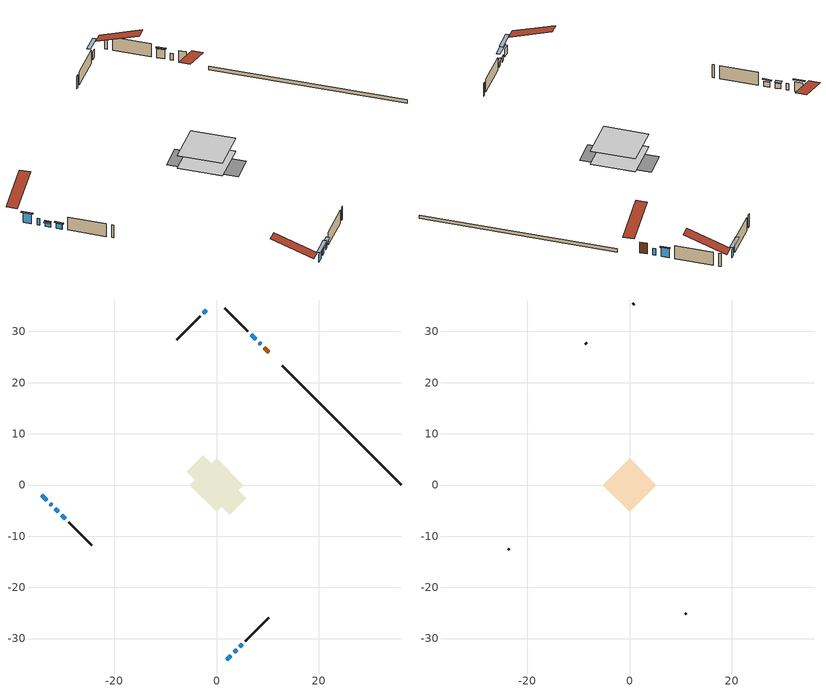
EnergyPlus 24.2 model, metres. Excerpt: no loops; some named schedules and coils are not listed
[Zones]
conditioned space
 floor outside (Floor1 construction): -0.61,0 0,0.61 0.61,0 0,-0.61 z0.61
 floor adiabatic (Floor3 construction): -5.21,0 0,5.21 5.21,0 0,-5.21 z0.61
 floor adiabatic (AdiabaticFloorConstruction): -5.24,0 0,5.24 5.24,0 0,-5.24 z0.61
 floor foundation (Slab1 construction): -5.82,2.59 -2.59,5.82 5.82,-2.59 2.59,-5.82 z0
 wall outside (AdiabaticWallConstruction 1): 10.21,25.94 9.33,26.82 z0.61:2.64
 wall outside (AdiabaticWallConstruction): 8.67,27.48 8.34,27.8 / -32.5,-3.65 -32.17,-3.97 z0.61:1.83; -34.14,-2 -33.15,-2.99 z0.61:2.44; 7.69,28.46 6.75,29.39 z0.61:2.34; -2,34.14 -2.54,33.6 z0.61:2.19; 2,-34.14 2.83,-33.32 z0.61:2.08; 3.48,-32.66 3.92,-32.23 z0.61:1.68; 4.57,-31.57 5.01,-31.14 z0.61:1.43; -31.52,-4.63 -30.87,-5.27 z0.61:1.6; -30.22,-5.93 -29.57,-6.58 z0.61:1.53
 wall outside (Wall1 construction): 5.66,-30.48 10.19,-25.96 / -28.91,-7.23 -24.38,-11.76 / -3.2,32.95 -7.73,28.42 / 6.1,30.05 1.57,34.57 z0.61:3.05
 wall foundation (FoundationWall1 construction): 36.14,0 12.87,23.28 z0:0.61
 window (WindowConstruction 8): 8.67,27.48 8.35,27.8 z0.61:1.83
 window (WindowConstruction 7): -34.14,-2 -33.15,-2.99 z0.61:2.44
 window (WindowConstruction 9): -32.5,-3.65 -32.17,-3.97 z0.61:1.83
 window (WindowConstruction): 7.69,28.46 6.76,29.39 z0.61:2.34
 window (WindowConstruction 1): -2,34.14 -2.54,33.6 z0.61:2.19
 window (WindowConstruction 2): 2,-34.14 2.83,-33.32 z0.61:2.08
 window (WindowConstruction 3): 3.49,-32.66 3.92,-32.23 z0.61:1.68
 window (WindowConstruction 4): 4.57,-31.57 5,-31.14 z0.61:1.42
 window (WindowConstruction 5): -31.52,-4.63 -30.87,-5.27 z0.61:1.6
 window (WindowConstruction 6): -30.21,-5.93 -29.57,-6.58 z0.61:1.52
 door (Door): 10.21,25.94 9.33,26.82 z0.61:2.64
 ceiling adiabatic (AdiabaticFloorConstruction): 0,-5.24 5.24,0 0,5.24 -5.24,0 z0.61
attic - vented
 floor to conditioned space (Floor2 construction Reversed): -5.24,0 0,5.24 5.24,0 0,-5.24 z3.05
 wall outside (Wall2 construction): 10.85,-25.3 11.1,-25.04 / -23.73,-12.42 -23.47,-12.68 / -8.38,27.76 -8.64,27.5 / 0.91,35.23 0.66,35.49 z0.61:3.05
 roof outside (Roof1 construction): 1.35,-34.8,3.05 -3.76,-29.69,5.46 -5.11,-31.04,5.46 0,-36.14,3.05; -34.8,-1.35,3.05 -29.69,3.76,5.46 -31.04,5.11,5.46 -36.14,0,3.05; -1.35,34.8,3.05 3.76,29.69,5.46 5.11,31.04,5.46 0,36.14,3.05; 10.86,25.28,3.05 5.76,20.17,5.46 7.1,18.83,5.46 12.21,23.93,3.05
shading: -32.94,-3.2 -34.35,-1.79 -34.56,-2 -33.15,-3.41 z2.74; 6.65,29.5 7.79,28.35 8.01,28.56 6.86,29.71 z2.49; -3.4,32.74 -1.14,35 -1.57,35.44 -3.84,33.17 z3.41; 3.69,-32.45 1.14,-35 1.57,-35.44 4.12,-32.89 z3.3; 4.78,-31.37 2.62,-33.52 3.05,-33.95 5.21,-31.8 z2.9; 5.22,-30.93 4.36,-31.78 4.57,-31.99 5.43,-31.14 z1.72; -30.81,-5.34 -31.58,-4.56 -32.01,-4.99 -31.24,-5.77 z1.69; -29.36,-6.79 -30.43,-5.72 -30.64,-5.93 -29.57,-7 z1.82
[Building]
Building 1: Terrain=Suburbs
[Site:Location]
Halifax Intl AP_NS: Latitude {deg}=44.88; Longitude {deg}=-63.51; Time Zone {hr}=-4; Elevation {m}=145; Keep Site Location Information=Yes
[Site:GroundTemperature:Shallow]
3.15511, 1.33576, 1.19006, 2.05344, 5.51939, 8.9692, 11.96, 13.8546, 14.0156, 12.4746, 9.56009, 6.2161
[Site:WaterMainsTemperature]
Calculation Method=Schedule; Temperature Schedule=mains temperature schedule
[Material] Roughness=Rough; Thermal Absorptance=0.9
Name | Thickness {m} | Conductivity {W/m-K} | Density {kg/m3} | Specific Heat {J/kg-K} | Solar Absorptance | Visible Absorptance
asphalt or fiberglass shingles | 0.00635 | 0.162714 | 1121.4 | 1465.45 | 0.4 | 0.4
ceiling stud and cavity | 0.1397 | 0.079977 | 65.682 | 1177.47 | 0.7 | 0.7
concrete 4.0 in. | 0.1016 | 1.803125 | 2242.8 | 837.4 | 0.7 | 0.7
concrete 8.0 in. | 0.2032 | 1.803125 | 2242.8 | 837.4 | 0.7 | 0.7
door material | 0.04445 | 0.053851 | 512.64 | 1214.23 | 0.7 | 0.7
exterior vertical ins | 0.00585539 | 0.029427 | 32.04 | 1214.23 | 0.7 | 0.7
floor covering | 0.0127 | 0.0433444 | 54.468 | 1339.84 | 0.6 | 0.6
floor covering 1 | 0.0127 | 9.015625 | 54.468 | 1339.84 | 0.6 | 0.6
floor rigid ins; wall rigid ins 1 | 0.512978 | 0.029427 | 32.04 | 1214.23 | 0.7 | 0.7
floor stud and cavity | 0.1397 | 1.88018 | 92.3553 | 1139.71 | 0.7 | 0.7
floor stud and cavity 1 | 0.0889 | 0.220277 | 50.32683 | 1063.81 | 0.7 | 0.7
floor stud and cavity 2 | 0.1397 | 1.75129 | 37.0049 | 1207.88 | 0.7 | 0.7
furniture material conditioned space 1 | 0.1524 | 0.115458 | 640.8 | 1214.23 | 0.6 | 0.6
gypsum board | 0.0127 | 0.160291 | 801 | 837.4 | 0.6 | 0.6
gypsum board 1 | 0.0127 | 0.160291 | 801 | 837.4 | 0.7 | 0.7
osb sheathing 0.5 in. | 0.0127 | 0.115458 | 512.64 | 1214.23 | 0.7 | 0.7
osb sheathing 0.75 in. | 0.01905 | 0.115458 | 512.64 | 1214.23 | 0.7 | 0.7
slab rigid ins | 0.0591215 | 0.029427 | 32.04 | 1214.23 | 0.7 | 0.7
wall rigid ins | 0.051816 | 0.029427 | 32.04 | 1214.23 | 0.7 | 0.7
wall stud and cavity | 0.1397 | 0.284374 | 139.0536 | 1170.24 | 0.7 | 0.7
wall stud and cavity 1 | 0.0889 | 6.9971 | 50.32683 | 1063.81 | 0.6 | 0.6
wall stud and cavity 2 | 0.0889 | 0.380278 | 52.3479 | 1209.89 | 0.7 | 0.7
wall stud and cavity 3 | 0.0889 | 0.391764 | 83.0341 | 1211.67 | 0.7 | 0.7
wood siding | 0.0254 | 0.102417 | 544.68 | 1172.36 | 0.4 | 0.4
wood siding 1 | 0.00254 | 0.102417 | 544.68 | 1172.36 | 0.4 | 0.4
wood siding 2; wood siding 3 | 0.0254 | 0.102417 | 544.68 | 1172.36 | 0.7 | 0.7
[WindowMaterial:SimpleGlazingSystem]
Name | U-Factor {W/m2-K} | Solar Heat Gain Coefficient
WindowMaterial | 5.44009 | 0.68
WindowMaterial 1 | 5.29076 | 0.65
WindowMaterial 2 | 2.969594 | 0.58
WindowMaterial 3 | 3.02751 | 0.48
WindowMaterial 4 | 3.04852 | 0.45
WindowMaterial 5 | 2.85774 | 0.63
WindowMaterial 6 | 3.02581 | 0.51
WindowMaterial 7 | 2.94518 | 0.61
WindowMaterial 8 | 2.97868 | 0.61
WindowMaterial 9 | 3.0383 | 0.46
[Construction]
AdiabaticFloorConstruction: floor stud and cavity 2, floor rigid ins, osb sheathing 0.75 in., floor covering
AdiabaticWallConstruction: wood siding 2, wall rigid ins 1, wall stud and cavity 2, gypsum board
AdiabaticWallConstruction 1: wood siding 3, wall rigid ins 1, wall stud and cavity 2, gypsum board
Door: door material
Floor1 construction: floor stud and cavity, osb sheathing 0.75 in., floor covering
Floor2 construction Reversed: gypsum board, ceiling stud and cavity
Floor3 construction: floor stud and cavity 1, floor covering 1
FoundationWall1 construction: concrete 8.0 in., gypsum board 1
furniture construction conditioned space 1: furniture material conditioned space 1
PartitionWallConstruction: gypsum board, wall stud and cavity 3, gypsum board
Roof1 construction: asphalt or fiberglass shingles
Slab1 construction: slab rigid ins, concrete 4.0 in.
Wall1 construction: wood siding, wall rigid ins, osb sheathing 0.5 in., wall stud and cavity, gypsum board
Wall2 construction: wood siding 1, wall stud and cavity 1
WindowConstruction: WindowMaterial
WindowConstruction 1: WindowMaterial 1
WindowConstruction 2: WindowMaterial 2
WindowConstruction 3: WindowMaterial 3
WindowConstruction 4: WindowMaterial 4
WindowConstruction 5: WindowMaterial 5
WindowConstruction 6: WindowMaterial 6
WindowConstruction 7: WindowMaterial 7
WindowConstruction 8: WindowMaterial 8
WindowConstruction 9: WindowMaterial 9
[Zone] Multiplier=1; Part of Total Floor Area=Yes
Name | Volume {m3}
attic - vented | 21.4977
conditioned space | 125.7
[Space]
Name | Zone | Volume {m3}
attic - vented 1 | attic - vented | 21.4977
conditioned space 1 | conditioned space | 125.7
[ZoneInfiltration:EffectiveLeakageArea]
infil attic - vented 1: Zone or Space=attic - vented 1; Schedule=Always On Discrete; Effective Air Leakage Area {cm2}=1970.15; Stack Coefficient=0.000336996; Wind Coefficient=1.24032e-05
[ZoneMixing]
whole house fan mix: Zone or Space=attic - vented; Schedule=Always On Continuous; Design Flow Rate Calculation Method=Flow/Zone; Design Flow Rate {m3/s}=0; Source Zone or Space=conditioned space
[SurfaceProperty:ExposedFoundationPerimeter]
Slab1: Exposed Perimeter Calculation Method=TotalExposedPerimeter; Total Exposed Perimeter {m}=32.919
[InternalMass] Zone or ZoneList=conditioned space; Space or SpaceList=conditioned space 1
Name | Construction | Surface Area {m2}
furniture mass conditioned space 1 | furniture construction conditioned space 1 | 65.7764
partition wall mass | PartitionWallConstruction | 110.091
[Lights]
interior lighting: Zone or ZoneList or Space or SpaceList=conditioned space 1; Schedule=interior lighting schedule; Design Level Calculation Method=LightingLevel; Lighting Level {W}=343.2; Return Air Fraction=0; Fraction Radiant=0.6; Fraction Visible=0.2; Fraction Replaceable=1
[People]
occupants: Zone or ZoneList or Space or SpaceList=conditioned space 1; Number of People Schedule=occupants schedule; Number of People Calculation Method=People; Number of People=3; Fraction Radiant=0.314171; Sensible Heat Fraction=0.56303; Activity Level Schedule=occupants activity schedule; Carbon Dioxide Generation Rate {m3/s-W}=0; Enable ASHRAE 55 Comfort Warnings=No; Mean Radiant Temperature Calculation Type=EnclosureAveraged
[ElectricEquipment] Zone or ZoneList or Space or SpaceList=conditioned space 1; Design Level Calculation Method=EquipmentLevel
Name | Schedule | Design Level {W} | Fraction Latent | Fraction Radiant | Fraction Lost
clothes dryer | clothes dryer schedule | 140.772 | 0.015 | 0.081 | 0.85
clothes washer | clothes washer schedule | 32.1985 | 0.03 | 0.162 | 0.7
cooking range | cooking range schedule | 215.147 | 0.08 | 0.432 | 0.2
dishwasher | dishwasher schedule | 66.8632 | 0.3 | 0.18 | 0.4
fridge | fridge schedule | 72.9452 | 0 | 0.6 | 0
mech vent house fan | mech vent house fan schedule | 0 | 0 | 0 | 1
mech vent house fan cfis | mech vent house fan cfis schedule | 0 | 0 | 0 | 0
misc plug loads | misc plug loads schedule | 494.7 | 0.045 | 0.513 | 0.1
whole house fan | Always On Discrete | 0 | 0 | 0 | 1
[OtherEquipment] Zone or ZoneList or Space or SpaceList=conditioned space 1; Design Level Calculation Method=EquipmentLevel
Name | Fuel Type | Schedule | Design Level {W} | Fraction Latent | Fraction Radiant | Fraction Lost
clothes dryer 1 | Electricity | clothes dryer schedule | 0 | 0.015 | 0.081 | 0.85
cooking range 1 | Electricity | cooking range schedule | 0 | 0.08 | 0.432 | 0.2
general water use latent | None | general water use schedule | 62.594 | 1 | 0 | 0
general water use sensible | None | general water use schedule | -61.6891 | 0 | 0.6 | 0
mech vent house fan latent load | None | Always On Discrete | 0 | 1 | 0 | 0
mech vent house fan sensible load | None | Always On Discrete | 0 | 0 | 0 | 0
water heater energy adjustment1 | Electricity | Always On Discrete | 0.01 | 0 | 0 | 1
[ZoneInfiltration:DesignFlowRate] Zone or ZoneList or Space or SpaceList=conditioned space 1; Schedule=Always On Discrete; Design Flow Rate Calculation Method=Flow/Zone; Design Flow Rate {m3/s}=0
infil flow; natural vent flow; whole house fan flow
[ZoneControl:Thermostat]
conditioned space Thermostat: Zone or ZoneList=conditioned space; Control Type Schedule=conditioned space Thermostat Schedule; Control 1=conditioned space temperature setpoint; Temperature Difference Between Cutout And Setpoint {deltaC}=0
[ThermostatSetpoint:DualSetpoint]
conditioned space temperature setpoint: Heating Setpoint Temperature Schedule=heating setpoint; Cooling Setpoint Temperature Schedule=cooling setpoint
[AirLoopHVAC:UnitarySystem]
unit heater unitary system: Control Type=Load; Controlling Zone or Thermostat Location=conditioned space; Dehumidification Control Type=None; Availability Schedule=Always On Discrete; Supply Fan=unit heater supply fan; Fan Placement=BlowThrough; Supply Air Fan Operating Mode Schedule=unit heater auto fan schedule; Heating Coil=unit heater htg coil; DX Heating Coil Sizing Ratio=1; Use DOAS DX Cooling Coil=No; Minimum Supply Air Temperature {C}=2; Latent Load Control=SensibleOnlyLoadControl; Cooling Supply Air Flow Rate Method=None; Heating Supply Air Flow Rate Method=SupplyAirFlowRate; Heating Supply Air Flow Rate {m3/s}=0.00141584; No Load Supply Air Flow Rate Method=SupplyAirFlowRate; No Load Supply Air Flow Rate {m3/s}=0; No Load Supply Air Flow Rate Control Set To Low Speed=Yes; Maximum Supply Air Temperature {C}=48.8889; Maximum Outdoor Dry-Bulb Temperature for Supplemental Heater Operation {C}=21; Ancillary On-Cycle Electric Power {W}=0; Ancillary Off-Cycle Electric Power {W}=0
[Zone equipment]
conditioned space: electric baseboard, unit heater unitary system
[Foundation:Kiva]
Foundation Kiva 1: Initial Indoor Air Temperature {C}=18; Wall Height Above Grade {m}=0.609996; Wall Depth Below Slab {m}=0.2032; Custom Block Material Name 1=exterior vertical ins; Custom Block Depth 1 {m}=0.609996; Custom Block X Position 1 {m}=0.2159; Custom Block Z Position 1 {m}=0
[Foundation:Kiva:Settings]
Soil Conductivity {W/m-K}=0.849921; Soil Density {kg/m3}=1842.3; Soil Specific Heat {J/kg-K}=418.7; Ground Solar Absorptivity=0.9; Ground Thermal Absorptivity=0.9; Ground Surface Roughness {m}=0.03; Far-Field Width {m}=40; Deep-Ground Boundary Condition=ZeroFlux; Deep-Ground Depth {m}=40; Minimum Cell Dimension {m}=0.2; Maximum Cell Growth Coefficient=3; Simulation Timestep=Timestep
[Exterior:Lights]
exterior lighting: Schedule=exterior lighting schedule; Design Level {W}=75.6
[EnergyManagementSystem:Sensor] Output:Variable or Output:Meter Index Key=conditioned space
Name | Output:Variable or Output:Meter
conditioned_space_clg_unmet_s | Zone Cooling Setpoint Not Met Time
conditioned_space_htg_unmet_s | Zone Heating Setpoint Not Met Time
fridge_tin_s; tin_s; tin_s_1 | Zone Mean Air Temperature
tout_s | Zone Outdoor Air Drybulb Temperature
win_s | Zone Air Humidity Ratio
[Schedule:Constant]
Name | Hourly Value
Always On Continuous; mech vent house fan schedule; mech vent house fan cfis schedule; Always On Discrete | 1
occupants activity schedule | 117.228
fridge schedule; unit heater auto fan schedule | 0
[Schedule:Week:Daily]
interior lighting schedule Week Rule - Jan1-Jan27: interior lighting schedule day, interior lighting schedule day, interior lighting schedule day, interior lighting schedule day, interior lighting schedule day, interior lighting schedule day, interior lighting schedule day, interior lighting schedule default day, interior lighting schedule default day, interior lighting schedule default day, interior lighting schedule default day, interior lighting schedule default day
interior lighting schedule Week Rule - Jan28-Feb3: interior lighting schedule day, interior lighting schedule day, interior lighting schedule day, interior lighting schedule day, interior lighting schedule day 1, interior lighting schedule day 1, interior lighting schedule day 1, interior lighting schedule default day, interior lighting schedule default day, interior lighting schedule default day, interior lighting schedule default day, interior lighting schedule default day
interior lighting schedule Week Rule - Feb4-Feb24: interior lighting schedule day 1, interior lighting schedule day 1, interior lighting schedule day 1, interior lighting schedule day 1, interior lighting schedule day 1, interior lighting schedule day 1, interior lighting schedule day 1, interior lighting schedule default day, interior lighting schedule default day, interior lighting schedule default day, interior lighting schedule default day, interior lighting schedule default day
interior lighting schedule Week Rule - Feb25-Mar3: interior lighting schedule day 1, interior lighting schedule day 1, interior lighting schedule day 1, interior lighting schedule day 1, interior lighting schedule day 2, interior lighting schedule day 2, interior lighting schedule day 2, interior lighting schedule default day, interior lighting schedule default day, interior lighting schedule default day, interior lighting schedule default day, interior lighting schedule default day
interior lighting schedule Week Rule - Mar4-Mar31: interior lighting schedule day 2, interior lighting schedule day 2, interior lighting schedule day 2, interior lighting schedule day 2, interior lighting schedule day 2, interior lighting schedule day 2, interior lighting schedule day 2, interior lighting schedule default day, interior lighting schedule default day, interior lighting schedule default day, interior lighting schedule default day, interior lighting schedule default day
interior lighting schedule Week Rule - Apr1-Apr28: interior lighting schedule day 3, interior lighting schedule day 3, interior lighting schedule day 3, interior lighting schedule day 3, interior lighting schedule day 3, interior lighting schedule day 3, interior lighting schedule day 3, interior lighting schedule default day, interior lighting schedule default day, interior lighting schedule default day, interior lighting schedule default day, interior lighting schedule default day
interior lighting schedule Week Rule - Apr29-May5: interior lighting schedule day 3, interior lighting schedule day 3, interior lighting schedule day 4, interior lighting schedule day 4, interior lighting schedule day 4, interior lighting schedule day 4, interior lighting schedule day 4, interior lighting schedule default day, interior lighting schedule default day, interior lighting schedule default day, interior lighting schedule default day, interior lighting schedule default day
interior lighting schedule Week Rule - May6-May26: interior lighting schedule day 4, interior lighting schedule day 4, interior lighting schedule day 4, interior lighting schedule day 4, interior lighting schedule day 4, interior lighting schedule day 4, interior lighting schedule day 4, interior lighting schedule default day, interior lighting schedule default day, interior lighting schedule default day, interior lighting schedule default day, interior lighting schedule default day
interior lighting schedule Week Rule - May27-Jun2: interior lighting schedule day 4, interior lighting schedule day 4, interior lighting schedule day 4, interior lighting schedule day 4, interior lighting schedule day 4, interior lighting schedule day 5, interior lighting schedule day 5, interior lighting schedule default day, interior lighting schedule default day, interior lighting schedule default day, interior lighting schedule default day, interior lighting schedule default day
interior lighting schedule Week Rule - Jun3-Jun30: interior lighting schedule day 5, interior lighting schedule day 5, interior lighting schedule day 5, interior lighting schedule day 5, interior lighting schedule day 5, interior lighting schedule day 5, interior lighting schedule day 5, interior lighting schedule default day, interior lighting schedule default day, interior lighting schedule default day, interior lighting schedule default day, interior lighting schedule default day
interior lighting schedule Week Rule - Jul1-Jul28: interior lighting schedule day 6, interior lighting schedule day 6, interior lighting schedule day 6, interior lighting schedule day 6, interior lighting schedule day 6, interior lighting schedule day 6, interior lighting schedule day 6, interior lighting schedule default day, interior lighting schedule default day, interior lighting schedule default day, interior lighting schedule default day, interior lighting schedule default day
interior lighting schedule Week Rule - Jul29-Aug4: interior lighting schedule day 6, interior lighting schedule day 6, interior lighting schedule day 6, interior lighting schedule day 7, interior lighting schedule day 7, interior lighting schedule day 7, interior lighting schedule day 7, interior lighting schedule default day, interior lighting schedule default day, interior lighting schedule default day, interior lighting schedule default day, interior lighting schedule default day
interior lighting schedule Week Rule - Aug5-Aug25: interior lighting schedule day 7, interior lighting schedule day 7, interior lighting schedule day 7, interior lighting schedule day 7, interior lighting schedule day 7, interior lighting schedule day 7, interior lighting schedule day 7, interior lighting schedule default day, interior lighting schedule default day, interior lighting schedule default day, interior lighting schedule default day, interior lighting schedule default day
interior lighting schedule Week Rule - Aug26-Sep1: interior lighting schedule day 7, interior lighting schedule day 7, interior lighting schedule day 7, interior lighting schedule day 7, interior lighting schedule day 7, interior lighting schedule day 7, interior lighting schedule day 8, interior lighting schedule default day, interior lighting schedule default day, interior lighting schedule default day, interior lighting schedule default day, interior lighting schedule default day
interior lighting schedule Week Rule - Sep2-Sep29: interior lighting schedule day 8, interior lighting schedule day 8, interior lighting schedule day 8, interior lighting schedule day 8, interior lighting schedule day 8, interior lighting schedule day 8, interior lighting schedule day 8, interior lighting schedule default day, interior lighting schedule default day, interior lighting schedule default day, interior lighting schedule default day, interior lighting schedule default day
interior lighting schedule Week Rule - Sep30-Oct6: interior lighting schedule day 8, interior lighting schedule day 9, interior lighting schedule day 9, interior lighting schedule day 9, interior lighting schedule day 9, interior lighting schedule day 9, interior lighting schedule day 9, interior lighting schedule default day, interior lighting schedule default day, interior lighting schedule default day, interior lighting schedule default day, interior lighting schedule default day
interior lighting schedule Week Rule - Oct7-Oct27: interior lighting schedule day 9, interior lighting schedule day 9, interior lighting schedule day 9, interior lighting schedule day 9, interior lighting schedule day 9, interior lighting schedule day 9, interior lighting schedule day 9, interior lighting schedule default day, interior lighting schedule default day, interior lighting schedule default day, interior lighting schedule default day, interior lighting schedule default day
interior lighting schedule Week Rule - Oct28-Nov3: interior lighting schedule day 9, interior lighting schedule day 9, interior lighting schedule day 9, interior lighting schedule day 9, interior lighting schedule day 10, interior lighting schedule day 10, interior lighting schedule day 10, interior lighting schedule default day, interior lighting schedule default day, interior lighting schedule default day, interior lighting schedule default day, interior lighting schedule default day
interior lighting schedule Week Rule - Nov4-Nov24: interior lighting schedule day 10, interior lighting schedule day 10, interior lighting schedule day 10, interior lighting schedule day 10, interior lighting schedule day 10, interior lighting schedule day 10, interior lighting schedule day 10, interior lighting schedule default day, interior lighting schedule default day, interior lighting schedule default day, interior lighting schedule default day, interior lighting schedule default day
interior lighting schedule Week Rule - Nov25-Dec1: interior lighting schedule day 10, interior lighting schedule day 10, interior lighting schedule day 10, interior lighting schedule day 10, interior lighting schedule day 10, interior lighting schedule day 10, interior lighting schedule day 11, interior lighting schedule default day, interior lighting schedule default day, interior lighting schedule default day, interior lighting schedule default day, interior lighting schedule default day
interior lighting schedule Week Rule - Dec2-Dec31: interior lighting schedule day 11, interior lighting schedule day 11, interior lighting schedule day 11, interior lighting schedule day 11, interior lighting schedule day 11, interior lighting schedule day 11, interior lighting schedule day 11, interior lighting schedule default day, interior lighting schedule default day, interior lighting schedule default day, interior lighting schedule default day, interior lighting schedule default day
occupants schedule Week Rule - Jan1-Dec31: occupants schedule day, occupants schedule day, occupants schedule day, occupants schedule day, occupants schedule day, occupants schedule day, occupants schedule day, occupants schedule default day, occupants schedule default day, occupants schedule default day, occupants schedule default day, occupants schedule default day
clothes dryer schedule Week Rule - Jan1-Dec31: clothes dryer schedule day, clothes dryer schedule day, clothes dryer schedule day, clothes dryer schedule day, clothes dryer schedule day, clothes dryer schedule day, clothes dryer schedule day, clothes dryer schedule default day, clothes dryer schedule default day, clothes dryer schedule default day, clothes dryer schedule default day, clothes dryer schedule default day
clothes washer schedule Week Rule - Jan1-Dec31: clothes washer schedule day, clothes washer schedule day, clothes washer schedule day, clothes washer schedule day, clothes washer schedule day, clothes washer schedule day, clothes washer schedule day, clothes washer schedule default day, clothes washer schedule default day, clothes washer schedule default day, clothes washer schedule default day, clothes washer schedule default day
cooking range schedule Week Rule - Jan1-Dec31: cooking range schedule day, cooking range schedule day, cooking range schedule day, cooking range schedule day, cooking range schedule day, cooking range schedule day, cooking range schedule day, cooking range schedule default day, cooking range schedule default day, cooking range schedule default day, cooking range schedule default day, cooking range schedule default day
dishwasher schedule Week Rule - Jan1-Dec31: dishwasher schedule day, dishwasher schedule day, dishwasher schedule day, dishwasher schedule day, dishwasher schedule day, dishwasher schedule day, dishwasher schedule day, dishwasher schedule default day, dishwasher schedule default day, dishwasher schedule default day, dishwasher schedule default day, dishwasher schedule default day
misc plug loads schedule Week Rule - Jan1-Dec31: misc plug loads schedule day, misc plug loads schedule day, misc plug loads schedule day, misc plug loads schedule day, misc plug loads schedule day, misc plug loads schedule day, misc plug loads schedule day, misc plug loads schedule default day, misc plug loads schedule default day, misc plug loads schedule default day, misc plug loads schedule default day, misc plug loads schedule default day
general water use schedule Week Rule - Jan1-Dec31: general water use schedule day, general water use schedule day, general water use schedule day, general water use schedule day, general water use schedule day, general water use schedule day, general water use schedule day, general water use schedule default day, general water use schedule default day, general water use schedule default day, general water use schedule default day, general water use schedule default day
exterior lighting schedule Week Rule - Jan1-Jan27: exterior lighting schedule day, exterior lighting schedule day, exterior lighting schedule day, exterior lighting schedule day, exterior lighting schedule day, exterior lighting schedule day, exterior lighting schedule day, exterior lighting schedule default day, exterior lighting schedule default day, exterior lighting schedule default day, exterior lighting schedule default day, exterior lighting schedule default day
exterior lighting schedule Week Rule - Jan28-Feb3: exterior lighting schedule day, exterior lighting schedule day, exterior lighting schedule day, exterior lighting schedule day, exterior lighting schedule day 1, exterior lighting schedule day 1, exterior lighting schedule day 1, exterior lighting schedule default day, exterior lighting schedule default day, exterior lighting schedule default day, exterior lighting schedule default day, exterior lighting schedule default day
exterior lighting schedule Week Rule - Feb4-Feb24: exterior lighting schedule day 1, exterior lighting schedule day 1, exterior lighting schedule day 1, exterior lighting schedule day 1, exterior lighting schedule day 1, exterior lighting schedule day 1, exterior lighting schedule day 1, exterior lighting schedule default day, exterior lighting schedule default day, exterior lighting schedule default day, exterior lighting schedule default day, exterior lighting schedule default day
exterior lighting schedule Week Rule - Feb25-Mar3: exterior lighting schedule day 1, exterior lighting schedule day 1, exterior lighting schedule day 1, exterior lighting schedule day 1, exterior lighting schedule day 2, exterior lighting schedule day 2, exterior lighting schedule day 2, exterior lighting schedule default day, exterior lighting schedule default day, exterior lighting schedule default day, exterior lighting schedule default day, exterior lighting schedule default day
exterior lighting schedule Week Rule - Mar4-Mar31: exterior lighting schedule day 2, exterior lighting schedule day 2, exterior lighting schedule day 2, exterior lighting schedule day 2, exterior lighting schedule day 2, exterior lighting schedule day 2, exterior lighting schedule day 2, exterior lighting schedule default day, exterior lighting schedule default day, exterior lighting schedule default day, exterior lighting schedule default day, exterior lighting schedule default day
exterior lighting schedule Week Rule - Apr1-Apr28: exterior lighting schedule day 3, exterior lighting schedule day 3, exterior lighting schedule day 3, exterior lighting schedule day 3, exterior lighting schedule day 3, exterior lighting schedule day 3, exterior lighting schedule day 3, exterior lighting schedule default day, exterior lighting schedule default day, exterior lighting schedule default day, exterior lighting schedule default day, exterior lighting schedule default day
exterior lighting schedule Week Rule - Apr29-May5: exterior lighting schedule day 3, exterior lighting schedule day 3, exterior lighting schedule day 4, exterior lighting schedule day 4, exterior lighting schedule day 4, exterior lighting schedule day 4, exterior lighting schedule day 4, exterior lighting schedule default day, exterior lighting schedule default day, exterior lighting schedule default day, exterior lighting schedule default day, exterior lighting schedule default day
exterior lighting schedule Week Rule - May6-May26: exterior lighting schedule day 4, exterior lighting schedule day 4, exterior lighting schedule day 4, exterior lighting schedule day 4, exterior lighting schedule day 4, exterior lighting schedule day 4, exterior lighting schedule day 4, exterior lighting schedule default day, exterior lighting schedule default day, exterior lighting schedule default day, exterior lighting schedule default day, exterior lighting schedule default day
exterior lighting schedule Week Rule - May27-Jun2: exterior lighting schedule day 4, exterior lighting schedule day 4, exterior lighting schedule day 4, exterior lighting schedule day 4, exterior lighting schedule day 4, exterior lighting schedule day 5, exterior lighting schedule day 5, exterior lighting schedule default day, exterior lighting schedule default day, exterior lighting schedule default day, exterior lighting schedule default day, exterior lighting schedule default day
exterior lighting schedule Week Rule - Jun3-Jun30: exterior lighting schedule day 5, exterior lighting schedule day 5, exterior lighting schedule day 5, exterior lighting schedule day 5, exterior lighting schedule day 5, exterior lighting schedule day 5, exterior lighting schedule day 5, exterior lighting schedule default day, exterior lighting schedule default day, exterior lighting schedule default day, exterior lighting schedule default day, exterior lighting schedule default day
exterior lighting schedule Week Rule - Jul1-Jul28: exterior lighting schedule day 6, exterior lighting schedule day 6, exterior lighting schedule day 6, exterior lighting schedule day 6, exterior lighting schedule day 6, exterior lighting schedule day 6, exterior lighting schedule day 6, exterior lighting schedule default day, exterior lighting schedule default day, exterior lighting schedule default day, exterior lighting schedule default day, exterior lighting schedule default day
exterior lighting schedule Week Rule - Jul29-Aug4: exterior lighting schedule day 6, exterior lighting schedule day 6, exterior lighting schedule day 6, exterior lighting schedule day 7, exterior lighting schedule day 7, exterior lighting schedule day 7, exterior lighting schedule day 7, exterior lighting schedule default day, exterior lighting schedule default day, exterior lighting schedule default day, exterior lighting schedule default day, exterior lighting schedule default day
exterior lighting schedule Week Rule - Aug5-Aug25: exterior lighting schedule day 7, exterior lighting schedule day 7, exterior lighting schedule day 7, exterior lighting schedule day 7, exterior lighting schedule day 7, exterior lighting schedule day 7, exterior lighting schedule day 7, exterior lighting schedule default day, exterior lighting schedule default day, exterior lighting schedule default day, exterior lighting schedule default day, exterior lighting schedule default day
exterior lighting schedule Week Rule - Aug26-Sep1: exterior lighting schedule day 7, exterior lighting schedule day 7, exterior lighting schedule day 7, exterior lighting schedule day 7, exterior lighting schedule day 7, exterior lighting schedule day 7, exterior lighting schedule day 8, exterior lighting schedule default day, exterior lighting schedule default day, exterior lighting schedule default day, exterior lighting schedule default day, exterior lighting schedule default day
exterior lighting schedule Week Rule - Sep2-Sep29: exterior lighting schedule day 8, exterior lighting schedule day 8, exterior lighting schedule day 8, exterior lighting schedule day 8, exterior lighting schedule day 8, exterior lighting schedule day 8, exterior lighting schedule day 8, exterior lighting schedule default day, exterior lighting schedule default day, exterior lighting schedule default day, exterior lighting schedule default day, exterior lighting schedule default day
exterior lighting schedule Week Rule - Sep30-Oct6: exterior lighting schedule day 8, exterior lighting schedule day 9, exterior lighting schedule day 9, exterior lighting schedule day 9, exterior lighting schedule day 9, exterior lighting schedule day 9, exterior lighting schedule day 9, exterior lighting schedule default day, exterior lighting schedule default day, exterior lighting schedule default day, exterior lighting schedule default day, exterior lighting schedule default day
exterior lighting schedule Week Rule - Oct7-Oct27: exterior lighting schedule day 9, exterior lighting schedule day 9, exterior lighting schedule day 9, exterior lighting schedule day 9, exterior lighting schedule day 9, exterior lighting schedule day 9, exterior lighting schedule day 9, exterior lighting schedule default day, exterior lighting schedule default day, exterior lighting schedule default day, exterior lighting schedule default day, exterior lighting schedule default day
exterior lighting schedule Week Rule - Oct28-Nov3: exterior lighting schedule day 9, exterior lighting schedule day 9, exterior lighting schedule day 9, exterior lighting schedule day 9, exterior lighting schedule day 10, exterior lighting schedule day 10, exterior lighting schedule day 10, exterior lighting schedule default day, exterior lighting schedule default day, exterior lighting schedule default day, exterior lighting schedule default day, exterior lighting schedule default day
[Schedule:Year]
interior lighting schedule: interior lighting schedule Week Rule - Jan1-Jan27, 1, 1, 1, 27, interior lighting schedule Week Rule - Jan28-Feb3, 1, 28, 2, 3, interior lighting schedule Week Rule - Feb4-Feb24, 2, 4, 2, 24, interior lighting schedule Week Rule - Feb25-Mar3, 2, 25, 3, 3, interior lighting schedule Week Rule - Mar4-Mar31, 3, 4, 3, 31, interior lighting schedule Week Rule - Apr1-Apr28, 4, 1, 4, 28, interior lighting schedule Week Rule - Apr29-May5, 4, 29, 5, 5, interior lighting schedule Week Rule - May6-May26, 5, 6, 5, 26, interior lighting schedule Week Rule - May27-Jun2, 5, 27, 6, 2, interior lighting schedule Week Rule - Jun3-Jun30, 6, 3, 6, 30, interior lighting schedule Week Rule - Jul1-Jul28, 7, 1, 7, 28, interior lighting schedule Week Rule - Jul29-Aug4, 7, 29, 8, 4, interior lighting schedule Week Rule - Aug5-Aug25, 8, 5, 8, 25, interior lighting schedule Week Rule - Aug26-Sep1, 8, 26, 9, 1, interior lighting schedule Week Rule - Sep2-Sep29, 9, 2, 9, 29, interior lighting schedule Week Rule - Sep30-Oct6, 9, 30, 10, 6, interior lighting schedule Week Rule - Oct7-Oct27, 10, 7, 10, 27, interior lighting schedule Week Rule - Oct28-Nov3, 10, 28, 11, 3, interior lighting schedule Week Rule - Nov4-Nov24, 11, 4, 11, 24, interior lighting schedule Week Rule - Nov25-Dec1, 11, 25, 12, 1, interior lighting schedule Week Rule - Dec2-Dec31, 12, 2, 12, 31
occupants schedule: occupants schedule Week Rule - Jan1-Dec31, 1, 1, 12, 31
clothes dryer schedule: clothes dryer schedule Week Rule - Jan1-Dec31, 1, 1, 12, 31
clothes washer schedule: clothes washer schedule Week Rule - Jan1-Dec31, 1, 1, 12, 31
cooking range schedule: cooking range schedule Week Rule - Jan1-Dec31, 1, 1, 12, 31
dishwasher schedule: dishwasher schedule Week Rule - Jan1-Dec31, 1, 1, 12, 31
misc plug loads schedule: misc plug loads schedule Week Rule - Jan1-Dec31, 1, 1, 12, 31
general water use schedule: general water use schedule Week Rule - Jan1-Dec31, 1, 1, 12, 31
exterior lighting schedule: exterior lighting schedule Week Rule - Jan1-Jan27, 1, 1, 1, 27, exterior lighting schedule Week Rule - Jan28-Feb3, 1, 28, 2, 3, exterior lighting schedule Week Rule - Feb4-Feb24, 2, 4, 2, 24, exterior lighting schedule Week Rule - Feb25-Mar3, 2, 25, 3, 3, exterior lighting schedule Week Rule - Mar4-Mar31, 3, 4, 3, 31, exterior lighting schedule Week Rule - Apr1-Apr28, 4, 1, 4, 28, exterior lighting schedule Week Rule - Apr29-May5, 4, 29, 5, 5, exterior lighting schedule Week Rule - May6-May26, 5, 6, 5, 26, exterior lighting schedule Week Rule - May27-Jun2, 5, 27, 6, 2, exterior lighting schedule Week Rule - Jun3-Jun30, 6, 3, 6, 30, exterior lighting schedule Week Rule - Jul1-Jul28, 7, 1, 7, 28, exterior lighting schedule Week Rule - Jul29-Aug4, 7, 29, 8, 4, exterior lighting schedule Week Rule - Aug5-Aug25, 8, 5, 8, 25, exterior lighting schedule Week Rule - Aug26-Sep1, 8, 26, 9, 1, exterior lighting schedule Week Rule - Sep2-Sep29, 9, 2, 9, 29, exterior lighting schedule Week Rule - Sep30-Oct6, 9, 30, 10, 6, exterior lighting schedule Week Rule - Oct7-Oct27, 10, 7, 10, 27, exterior lighting schedule Week Rule - Oct28-Nov3, 10, 28, 11, 3, exterior lighting schedule Week Rule - Nov4-Nov24, 11, 4, 11, 24, exterior lighting schedule Week Rule - Nov25-Dec1, 11, 25, 12, 1, exterior lighting schedule Week Rule - Dec2-Dec31, 12, 2, 12, 31
[Schedule:Compact]
conditioned space Thermostat Schedule: Through: 12/31, For: AllDays, Until: 24:00, 4
mains temperature schedule: Through: 01/01, For: AllDays, Until: 24:00, 7.41, Through: 01/02, For: AllDays, Until: 24:00, 7.34833, Through: 01/03, For: AllDays, Until: 24:00, 7.28778, Through: 01/04, For: AllDays, Until: 24:00, 7.22889, Through: 01/05, For: AllDays, Until: 24:00, 7.17056, Through: 01/06, For: AllDays, Until: 24:00, 7.11333, Through: 01/07, For: AllDays, Until: 24:00, 7.05722, Through: 01/08, For: AllDays, Until: 24:00, 7.00167, Through: 01/09, For: AllDays, Until: 24:00, 6.94778, Through: 01/10, For: AllDays, Until: 24:00, 6.895, Through: 01/11, For: AllDays, Until: 24:00, 6.84333, Through: 01/12, For: AllDays, Until: 24:00, 6.79278, Through: 01/13, For: AllDays, Until: 24:00, 6.74389, Through: 01/14, For: AllDays, Until: 24:00, 6.69556, Through: 01/15, For: AllDays, Until: 24:00, 6.64889, Through: 01/16, For: AllDays, Until: 24:00, 6.60278, Through: 01/17, For: AllDays, Until: 24:00, 6.55833, Through: 01/18, For: AllDays, Until: 24:00, 6.515, Through: 01/19, For: AllDays, Until: 24:00, 6.47333, Through: 01/20, For: AllDays, Until: 24:00, 6.43278, Through: 01/21, For: AllDays, Until: 24:00, 6.39333, Through: 01/22, For: AllDays, Until: 24:00, 6.355, Through: 01/23, For: AllDays, Until: 24:00, 6.31833, Through: 01/24, For: AllDays, Until: 24:00, 6.28278, Through: 01/25, For: AllDays, Until: 24:00, 6.24889, Through: 01/26, For: AllDays, Until: 24:00, 6.21611, Through: 01/27, For: AllDays, Until: 24:00, 6.18444, Through: 01/28, For: AllDays, Until: 24:00, 6.15444, Through: 01/29, For: AllDays, Until: 24:00, 6.12556, Through: 01/30, For: AllDays, Until: 24:00, 6.09833, Through: 01/31, For: AllDays, Until: 24:00, 6.07222, Through: 02/01, For: AllDays, Until: 24:00, 6.04778, Through: 02/02, For: AllDays, Until: 24:00, 6.02444, Through: 02/03, For: AllDays, Until: 24:00, 6.00278, Through: 02/04, For: AllDays, Until: 24:00, 5.98222, Through: 02/05, For: AllDays, Until: 24:00, 5.96333, Through: 02/06, For: AllDays, Until: 24:00, 5.94556, Through: 02/07, For: AllDays, Until: 24:00, 5.92944, Through: 02/08, For: AllDays, Until: 24:00, 5.915, Through: 02/09, For: AllDays, Until: 24:00, 5.90167, Through: 02/10, For: AllDays, Until: 24:00, 5.89, Through: 02/11, For: AllDays, Until: 24:00, 5.87944, Through: 02/12, For: AllDays, Until: 24:00, 5.87056, Through: 02/13, For: AllDays, Until: 24:00, 5.86333, Through: 02/14, For: AllDays, Until: 24:00, 5.85722, Through: 02/15, For: AllDays, Until: 24:00, 5.85278, Through: 02/16, For: AllDays, Until: 24:00, 5.84944, Through: 02/17, For: AllDays, Until: 24:00, 5.84833, Through: 02/18, For: AllDays, Until: 24:00, 5.84778, Through: 02/19, For: AllDays, Until: 24:00, 5.84944, Through: 02/20, For: AllDays, Until: 24:00, 5.85167, Through: 02/21, For: AllDays, Until: 24:00, 5.85611, Through: 02/22, For: AllDays, Until: 24:00, 5.86167, Through: 02/23, For: AllDays, Until: 24:00, 5.86889, Through: 02/24, For: AllDays, Until: 24:00, 5.87722, Through: 02/25, For: AllDays, Until: 24:00, 5.88722, Through: 02/26, For: AllDays, Until: 24:00, 5.89889, Through: 02/27, For: AllDays, Until: 24:00, 5.91167, Through: 02/28, For: AllDays, Until: 24:00, 5.92611, Through: 03/01, For: AllDays, Until: 24:00, 5.94222, Through: 03/02, For: AllDays, Until: 24:00, 5.95944, Through: 03/03, For: AllDays, Until: 24:00, 5.97778, Through: 03/04, For: AllDays, Until: 24:00, 5.99778, Through: 03/05, For: AllDays, Until: 24:00, 6.01944, Through: 03/06, For: AllDays, Until: 24:00, 6.04222, Through: 03/07, For: AllDays, Until: 24:00, 6.06667, Through: 03/08, For: AllDays, Until: 24:00, 6.09222, Through: 03/09, For: AllDays, Until: 24:00, 6.11944, Through: 03/10, For: AllDays, Until: 24:00, 6.14778, Through: 03/11, For: AllDays, Until: 24:00, 6.17722, Through: 03/12, For: AllDays, Until: 24:00, 6.20833, Through: 03/13, For: AllDays, Until: 24:00, 6.24111, Through: 03/14, For: AllDays, Until: 24:00, 6.275, Through: 03/15, For: AllDays, Until: 24:00, 6.31, Through: 03/16, For: AllDays, Until: 24:00, 6.34667, Through: 03/17, For: AllDays, Until: 24:00, 6.38444, Through: 03/18, For: AllDays, Until: 24:00, 6.42333, Through: 03/19, For: AllDays, Until: 24:00, 6.46389, Through: 03/20, For: AllDays, Until: 24:00, 6.50556, Through: 03/21, For: AllDays, Until: 24:00, 6.54833, Through: 03/22, For: AllDays, Until: 24:00, 6.59278, Through: 03/23, For: AllDays, Until: 24:00, 6.63833, Through: 03/24, For: AllDays, Until: 24:00, 6.685, Through: 03/25, For: AllDays, Until: 24:00, 6.73278, Through: 03/26, For: AllDays, Until: 24:00, 6.78167, Through: 03/27, For: AllDays, Until: 24:00, 6.83167, Through: 03/28, For: AllDays, Until: 24:00, 6.88333, Through: 03/29, For: AllDays, Until: 24:00, 6.93611, Through: 03/30, For: AllDays, Until: 24:00, 6.98944, Through: 03/31, For: AllDays, Until: 24:00, 7.04444, Through: 04/01, For: AllDays, Until: 24:00, 7.1, Through: 04/02, For: AllDays, Until: 24:00, 7.15722, Through: 04/03, For: AllDays, Until: 24:00, 7.21556, Through: 04/04, For: AllDays, Until: 24:00, 7.27444, Through: 04/05, For: AllDays, Until: 24:00, 7.33444, Through: 04/06, For: AllDays, Until: 24:00, 7.39556, Through: 04/07, For: AllDays, Until: 24:00, 7.45778, Through: 04/08, For: AllDays, Until: 24:00, 7.52111, Through: 04/09, For: AllDays, Until: 24:00, 7.585, Through: 04/10, For: AllDays, Until: 24:00, 7.65, Through: 04/11, For: AllDays, Until: 24:00, 7.71611, Through: 04/12, For: AllDays, Until: 24:00, 7.78333, Through: 04/13, For: AllDays, Until: 24:00, 7.85111, Through: 04/14, For: AllDays, Until: 24:00, 7.91944, Through: 04/15, For: AllDays, Until: 24:00, 7.98889, Through: 04/16, For: AllDays, Until: 24:00, 8.05944, Through: 04/17, For: AllDays, Until: 24:00, 8.13056, Through: 04/18, For: AllDays, Until: 24:00, 8.20222, Through: 04/19, For: AllDays, Until: 24:00, 8.275, Through: 04/20, For: AllDays, Until: 24:00, 8.34833, Through: 04/21, For: AllDays, Until: 24:00, 8.42222, Through: 04/22, For: AllDays, Until: 24:00, 8.49722, Through: 04/23, For: AllDays, Until: 24:00, 8.57278, Through: 04/24, For: AllDays, Until: 24:00, 8.64889, Through: 04/25, For: AllDays, Until: 24:00, 8.72556, Through: 04/26, For: AllDays, Until: 24:00, 8.80278, Through: 04/27, For: AllDays, Until: 24:00, 8.88111, Through: 04/28, For: AllDays, Until: 24:00, 8.95944, Through: 04/29, For: AllDays, Until: 24:00, 9.03833, Through: 04/30, For: AllDays, Until: 24:00, 9.11778, Through: 05/01, For: AllDays, Until: 24:00, 9.19778, Through: 05/02, For: AllDays, Until: 24:00, 9.27833, Through: 05/03, For: AllDays, Until: 24:00, 9.35944, Through: 05/04, For: AllDays, Until: 24:00, 9.44056, Through: 05/05, For: AllDays, Until: 24:00, 9.52278, Through: 05/06, For: AllDays, Until: 24:00, 9.60444, Through: 05/07, For: AllDays, Until: 24:00, 9.68722, Through: 05/08, For: AllDays, Until: 24:00, 9.77, Through: 05/09, For: AllDays, Until: 24:00, 9.85278, Through: 05/10, For: AllDays, Until: 24:00, 9.93611, Through: 05/11, For: AllDays, Until: 24:00, 10.02, Through: 05/12, For: AllDays, Until: 24:00, 10.1039, Through: 05/13, For: AllDays, Until: 24:00, 10.1878, Through: 05/14, For: AllDays, Until: 24:00, 10.2722, Through: 05/15, For: AllDays, Until: 24:00, 10.3561, Through: 05/16, For: AllDays, Until: 24:00, 10.4406, Through: 05/17, For: AllDays, Until: 24:00, 10.5256, Through: 05/18, For: AllDays, Until: 24:00, 10.61, Through: 05/19, For: AllDays, Until: 24:00, 10.6944, Through: 05/20, For: AllDays, Until: 24:00, 10.7794, Through: 05/21, For: AllDays, Until: 24:00, 10.8639, Through: 05/22, For: AllDays, Until: 24:00, 10.9489, Through: 05/23, For: AllDays, Until: 24:00, 11.0333, Through: 05/24, For: AllDays, Until: 24:00, 11.1178, Through: 05/25, For: AllDays, Until: 24:00, 11.2022, Through: 05/26, For: AllDays, Until: 24:00, 11.2867, Through: 05/27, For: AllDays, Until: 24:00, 11.3711, Through: 05/28, For: AllDays, Until: 24:00, 11.455, Through: 05/29, For: AllDays, Until: 24:00, 11.5389, Through: 05/30, For: AllDays, Until: 24:00, 11.6222, Through: 05/31, For: AllDays, Until: 24:00, 11.7056, Through: 06/01, For: AllDays, Until: 24:00, 11.7883, Through: 06/02, For: AllDays, Until: 24:00, 11.8711, Through: 06/03, For: AllDays, Until: 24:00, 11.9539, Through: 06/04, For: AllDays, Until: 24:00, 12.0356, Through: 06/05, For: AllDays, Until: 24:00, 12.1172, Through: 06/06, For: AllDays, Until: 24:00, 12.1989, Through: 06/07, For: AllDays, Until: 24:00, 12.2794, Through: 06/08, For: AllDays, Until: 24:00, 12.36, Through: 06/09, For: AllDays, Until: 24:00, 12.44, Through: 06/10, For: AllDays, Until: 24:00, 12.5194, Through: 06/11, For: AllDays, Until: 24:00, 12.5983, Through: 06/12, For: AllDays, Until: 24:00, 12.6767, Through: 06/13, For: AllDays, Until: 24:00, 12.7544, Through: 06/14, For: AllDays, Until: 24:00, 12.8317, Through: 06/15, For: AllDays, Until: 24:00, 12.9083, Through: 06/16, For: AllDays, Until: 24:00, 12.9844, Through: 06/17, For: AllDays, Until: 24:00, 13.0594, Through: 06/18, For: AllDays, Until: 24:00, 13.1344, Through: 06/19, For: AllDays, Until: 24:00, 13.2083, Through: 06/20, For: AllDays, Until: 24:00, 13.2811, Through: 06/21, For: AllDays, Until: 24:00, 13.3539, Through: 06/22, For: AllDays, Until: 24:00, 13.4256, Through: 06/23, For: AllDays, Until: 24:00, 13.4967, Through: 06/24, For: AllDays, Until: 24:00, 13.5667, Through: 06/25, For: AllDays, Until: 24:00, 13.6361, Through: 06/26, For: AllDays, Until: 24:00, 13.7044, Through: 06/27, For: AllDays, Until: 24:00, 13.7717, Through: 06/28, For: AllDays, Until: 24:00, 13.8389, Through: 06/29, For: AllDays, Until: 24:00, 13.9044, Through: 06/30, For: AllDays, Until: 24:00, 13.9694, Through: 07/01, For: AllDays, Until: 24:00, 14.0333, Through: 07/02, For: AllDays, Until: 24:00, 14.0961, Through: 07/03, For: AllDays, Until: 24:00, 14.1583, Through: 07/04, For: AllDays, Until: 24:00, 14.2189, Through: 07/05, For: AllDays, Until: 24:00, 14.2789, Through: 07/06, For: AllDays, Until: 24:00, 14.3378, Through: 07/07, For: AllDays, Until: 24:00, 14.3956, Through: 07/08, For: AllDays, Until: 24:00, 14.4522, Through: 07/09, For: AllDays, Until: 24:00, 14.5083, Through: 07/10, For: AllDays, Until: 24:00, 14.5628, Through: 07/11, For: AllDays, Until: 24:00, 14.6161, Through: 07/12, For: AllDays, Until: 24:00, 14.6683, Through: 07/13, For: AllDays, Until: 24:00, 14.7194, Through: 07/14, For: AllDays, Until: 24:00, 14.7694, Through: 07/15, For: AllDays, Until: 24:00, 14.8183, Through: 07/16, For: AllDays, Until: 24:00, 14.8661, Through: 07/17, For: AllDays, Until: 24:00, 14.9122, Through: 07/18, For: AllDays, Until: 24:00, 14.9572, Through: 07/19, For: AllDays, Until: 24:00, 15.0011, Through: 07/20, For: AllDays, Until: 24:00, 15.0439, Through: 07/21, For: AllDays, Until: 24:00, 15.0856, Through: 07/22, For: AllDays, Until: 24:00, 15.1256, Through: 07/23, For: AllDays, Until: 24:00, 15.1644, Through: 07/24, For: AllDays, Until: 24:00, 15.2017, Through: 07/25, For: AllDays, Until: 24:00, 15.2383, Through: 07/26, For: AllDays, Until: 24:00, 15.2728, Through: 07/27, For: AllDays, Until: 24:00, 15.3067, Through: 07/28, For: AllDays, Until: 24:00, 15.3389, Through: 07/29, For: AllDays, Until: 24:00, 15.3694, Through: 07/30, For: AllDays, Until: 24:00, 15.3989, Through: 07/31, For: AllDays, Until: 24:00, 15.4272, Through: 08/01, For: AllDays, Until: 24:00, 15.4539, Through: 08/02, For: AllDays, Until: 24:00, 15.4794, Through: 08/03, For: AllDays, Until: 24:00, 15.5033, Through: 08/04, For: AllDays, Until: 24:00, 15.5261, Through: 08/05, For: AllDays, Until: 24:00, 15.5472, Through: 08/06, For: AllDays, Until: 24:00, 15.5667, Through: 08/07, For: AllDays, Until: 24:00, 15.585, Through: 08/08, For: AllDays, Until: 24:00, 15.6022, Through: 08/09, For: AllDays, Until: 24:00, 15.6172, Through: 08/10, For: AllDays, Until: 24:00, 15.6317, Through: 08/11, For: AllDays, Until: 24:00, 15.6439, Through: 08/12, For: AllDays, Until: 24:00, 15.655, Through: 08/13, For: AllDays, Until: 24:00, 15.665, Through: 08/14, For: AllDays, Until: 24:00, 15.6733, Through: 08/15, For: AllDays, Until: 24:00, 15.68, Through: 08/16, For: AllDays, Until: 24:00, 15.6856, Through: 08/17, For: AllDays, Until: 24:00, 15.6894, Through: 08/18, For: AllDays, Until: 24:00, 15.6917, Through: 08/19, For: AllDays, Until: 24:00, 15.6928, Through: 08/20, For: AllDays, Until: 24:00, 15.6922, Through: 08/21, For: AllDays, Until: 24:00, 15.69, Through: 08/22, For: AllDays, Until: 24:00, 15.6867, Through: 08/23, For: AllDays, Until: 24:00, 15.6822, Through: 08/24, For: AllDays, Until: 24:00, 15.6756, Through: 08/25, For: AllDays, Until: 24:00, 15.6678, Through: 08/26, For: AllDays, Until: 24:00, 15.6589, Through: 08/27, For: AllDays, Until: 24:00, 15.6478, Through: 08/28, For: AllDays, Until: 24:00, 15.6361, Through: 08/29, For: AllDays, Until: 24:00, 15.6222, Through: 08/30, For: AllDays, Until: 24:00, 15.6072, Through: 08/31, For: AllDays, Until: 24:00, 15.5911, Through: 09/01, For: AllDays, Until: 24:00, 15.5733, Through: 09/02, For: AllDays, Until: 24:00, 15.5539, Through: 09/03, For: AllDays, Until: 24:00, 15.5333, Through: 09/04, For: AllDays, Until: 24:00, 15.5111, Through: 09/05, For: AllDays, Until: 24:00, 15.4878, Through: 09/06, For: AllDays, Until: 24:00, 15.4628, Through: 09/07, For: AllDays, Until: 24:00, 15.4367, Through: 09/08, For: AllDays, Until: 24:00, 15.4089, Through: 09/09, For: AllDays, Until: 24:00, 15.38, Through: 09/10, For: AllDays, Until: 24:00, 15.3494, Through: 09/11, For: AllDays, Until: 24:00, 15.3178, Through: 09/12, For: AllDays, Until: 24:00, 15.2844, Through: 09/13, For: AllDays, Until: 24:00, 15.25, Through: 09/14, For: AllDays, Until: 24:00, 15.2144, Through: 09/15, For: AllDays, Until: 24:00, 15.1772, Through: 09/16, For: AllDays, Until: 24:00, 15.1389, Through: 09/17, For: AllDays, Until: 24:00, 15.0989, Through: 09/18, For: AllDays, Until: 24:00, 15.0583, Through: 09/19, For: AllDays, Until: 24:00, 15.0161, Through: 09/20, For: AllDays, Until: 24:00, 14.9722, Through: 09/21, For: AllDays, Until: 24:00, 14.9278, Through: 09/22, For: AllDays, Until: 24:00, 14.8817, Through: 09/23, For: AllDays, Until: 24:00, 14.8344, Through: 09/24, For: AllDays, Until: 24:00, 14.7861, Through: 09/25, For: AllDays, Until: 24:00, 14.7367, Through: 09/26, For: AllDays, Until: 24:00, 14.6861, Through: 09/27, For: AllDays, Until: 24:00, 14.6339, Through: 09/28, For: AllDays, Until: 24:00, 14.5811, Through: 09/29, For: AllDays, Until: 24:00, 14.5267, Through: 09/30, For: AllDays, Until: 24:00, 14.4717, Through: 10/01, For: AllDays, Until: 24:00, 14.415, Through: 10/02, For: AllDays, Until: 24:00, 14.3578, Through: 10/03, For: AllDays, Until: 24:00, 14.2989, Through: 10/04, For: AllDays, Until: 24:00, 14.2394, Through: 10/05, For: AllDays, Until: 24:00, 14.1789, Through: 10/06, For: AllDays, Until: 24:00, 14.1172, Through: 10/07, For: AllDays, Until: 24:00, 14.0544, Through: 10/08, For: AllDays, Until: 24:00, 13.9911, Through: 10/09, For: AllDays, Until: 24:00, 13.9267, Through: 10/10, For: AllDays, Until: 24:00, 13.8611, Through: 10/11, For: AllDays, Until: 24:00, 13.7944, Through: 10/12, For: AllDays, Until: 24:00, 13.7272, Through: 10/13, For: AllDays, Until: 24:00, 13.6594, Through: 10/14, For: AllDays, Until: 24:00, 13.59, Through: 10/15, For: AllDays, Until: 24:00, 13.5206, Through: 10/16, For: AllDays, Until: 24:00, 13.4494, Through: 10/17, For: AllDays, Until: 24:00, 13.3783, Through: 10/18, For: AllDays, Until: 24:00, 13.3061, Through: 10/19, For: AllDays, Until: 24:00, 13.2328, Through: 10/20, For: AllDays, Until: 24:00, 13.1594, Through: 10/21, For: AllDays, Until: 24:00, 13.085, Through: 10/22, For: AllDays, Until: 24:00, 13.01, Through: 10/23, For: AllDays, Until: 24:00, 12.9339, Through: 10/24, For: AllDays, Until: 24:00, 12.8578, Through: 10/25, For: AllDays, Until: 24:00, 12.7806, Through: 10/26, For: AllDays, Until: 24:00, 12.7028, Through: 10/27, For: AllDays, Until: 24:00, 12.625, Through: 10/28, For: AllDays, Until: 24:00, 12.5461, Through: 10/29, For: AllDays, Until: 24:00, 12.4667, Through: 10/30, For: AllDays, Until: 24:00, 12.3872, Through: 10/31, For: AllDays, Until: 24:00, 12.3067, Through: 11/01, For: AllDays, Until: 24:00, 12.2261, Through: 11/02, For: AllDays, Until: 24:00, 12.145, Through: 11/03, For: AllDays, Until: 24:00, 12.0633, Through: 11/04, For: AllDays, Until: 24:00, 11.9817, Through: 11/05, For: AllDays, Until: 24:00, 11.8994, Through: 11/06, For: AllDays, Until: 24:00, 11.8167, Through: 11/07, For: AllDays, Until: 24:00, 11.7339, Through: 11/08, For: AllDays, Until: 24:00, 11.6506, Through: 11/09, For: AllDays, Until: 24:00, 11.5672, Through: 11/10, For: AllDays, Until: 24:00, 11.4833, Through: 11/11, For: AllDays, Until: 24:00, 11.3994, Through: 11/12, For: AllDays, Until: 24:00, 11.315, Through: 11/13, For: AllDays, Until: 24:00, 11.2311, Through: 11/14, For: AllDays, Until: 24:00, 11.1467, Through: 11/15, For: AllDays, Until: 24:00, 11.0622, Through: 11/16, For: AllDays, Until: 24:00, 10.9772, Through: 11/17, For: AllDays, Until: 24:00, 10.8928, Through: 11/18, For: AllDays, Until: 24:00, 10.8083, Through: 11/19, For: AllDays, Until: 24:00, 10.7233, Through: 11/20, For: AllDays, Until: 24:00, 10.6389, Through: 11/21, For: AllDays, Until: 24:00, 10.5539, Through: 11/22, For: AllDays, Until: 24:00, 10.4694, Through: 11/23, For: AllDays, Until: 24:00, 10.385, Through: 11/24, For: AllDays, Until: 24:00, 10.3006, Through: 11/25, For: AllDays, Until: 24:00, 10.2161, Through: 11/26, For: AllDays, Until: 24:00, 10.1322, Through: 11/27, For: AllDays, Until: 24:00, 10.0483, Through: 11/28, For: AllDays, Until: 24:00, 9.96444, Through: 11/29, For: AllDays, Until: 24:00, 9.88111, Through: 11/30, For: AllDays, Until: 24:00, 9.79778, Through: 12/01, For: AllDays, Until: 24:00, 9.715, Through: 12/02, For: AllDays, Until: 24:00, 9.63278, Through: 12/03, For: AllDays, Until: 24:00, 9.55056, Through: 12/04, For: AllDays, Until: 24:00, 9.46833, Through: 12/05, For: AllDays, Until: 24:00, 9.38667, Through: 12/06, For: AllDays, Until: 24:00, 9.30611, Through: 12/07, For: AllDays, Until: 24:00, 9.225, Through: 12/08, For: AllDays, Until: 24:00, 9.145, Through: 12/09, For: AllDays, Until: 24:00, 9.065, Through: 12/10, For: AllDays, Until: 24:00, 8.98611, Through: 12/11, For: AllDays, Until: 24:00, 8.90722, Through: 12/12, For: AllDays, Until: 24:00, 8.82944, Through: 12/13, For: AllDays, Until: 24:00, 8.75167, Through: 12/14, For: AllDays, Until: 24:00, 8.675, Through: 12/15, For: AllDays, Until: 24:00, 8.59833, Through: 12/16, For: AllDays, Until: 24:00, 8.52278, Through: 12/17, For: AllDays, Until: 24:00, 8.44778, Through: 12/18, For: AllDays, Until: 24:00, 8.37333, Through: 12/19, For: AllDays, Until: 24:00, 8.29944, Through: 12/20, For: AllDays, Until: 24:00, 8.22667, Through: 12/21, For: AllDays, Until: 24:00, 8.15444, Through: 12/22, For: AllDays, Until: 24:00, 8.08333, Through: 12/23, For: AllDays, Until: 24:00, 8.01278, Through: 12/24, For: AllDays, Until: 24:00, 7.94278, Through: 12/25, For: AllDays, Until: 24:00, 7.87389, Through: 12/26, For: AllDays, Until: 24:00, 7.80611, Through: 12/27, For: AllDays, Until: 24:00, 7.73889, Through: 12/28, For: AllDays, Until: 24:00, 7.67222, Through: 12/29, For: AllDays, Until: 24:00, 7.60722, Through: 12/30, For: AllDays, Until: 24:00, 7.54278, Through: 12/31, For: AllDays, Until: 24:00, 7.47944
